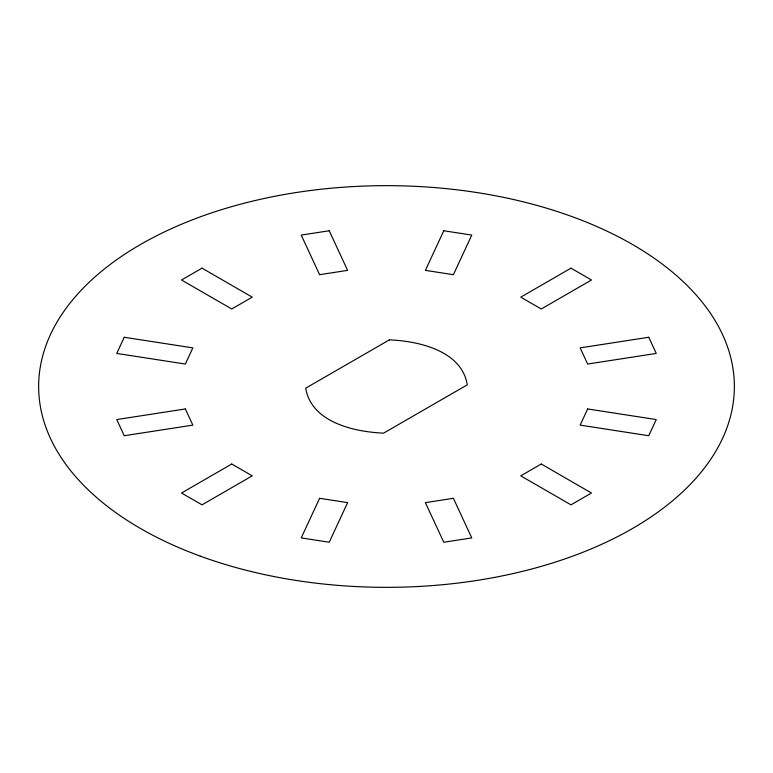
<?xml version="1.0" encoding="UTF-8"?>
<svg xmlns="http://www.w3.org/2000/svg" width="773" height="773" viewBox="0 0 773 773"><rect width="100%" height="100%" fill="white"/><g stroke="black" fill="none" stroke-linecap="round" stroke-linejoin="round"><path stroke-width="1.16" d="M124.25 337.27L116.742 353.435L185.346 364.044L192.854 347.879L124.25 337.27M319.607 498.305L301.228 537.911L329.221 542.24L347.608 502.634L319.607 498.305M443.779 230.76L425.392 270.366L453.393 274.695L471.772 235.089L443.779 230.76M587.654 408.956L580.146 425.121L648.75 435.73L656.258 419.565L587.654 408.956M202.024 268.154L181.52 279.99L231.745 308.987L252.24 297.151L202.024 268.154M389.399 339.859L305.712 388.172C311.268 422.387 354.449 431.923 383.601 433.141L467.288 384.828C461.732 350.613 418.551 341.077 389.399 339.859M231.745 464.013L181.52 493.01L202.024 504.846L252.24 475.849L231.745 464.013M570.976 268.154L520.76 297.151L541.255 308.987L591.48 279.99L570.976 268.154M541.255 464.013L520.76 475.849L570.976 504.846L591.48 493.01L541.255 464.013M329.221 230.76L301.228 235.089L319.607 274.695L347.608 270.366L329.221 230.76M185.346 408.956L116.742 419.565L124.25 435.73L192.854 425.121L185.346 408.956M648.75 337.27L580.146 347.879L587.654 364.044L656.258 353.435L648.75 337.27M453.393 498.305L425.392 502.634L443.779 542.24L471.772 537.911L453.393 498.305M200.246 556.125A347.869 200.845 0 0 0 734.07 394.81A347.869 200.845 0 0 0 225.185 208.555A347.869 200.845 0 0 0 200.246 556.125"/></g></svg>
